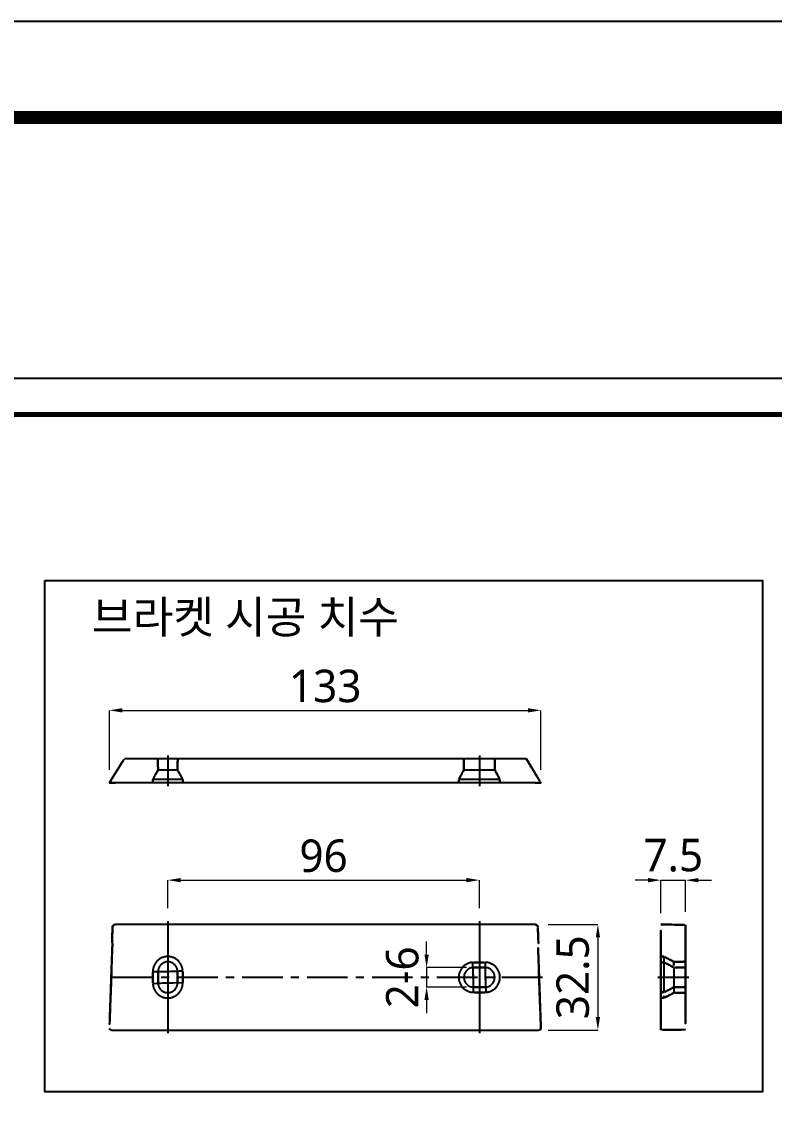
# Model space of a CAD drawing. Extents: x 16296675745 to 16296677481, y -37409619395 to -37409618123.
# Drawn here: x 16296676116.3 to 16296676348.3, y -37409618456 to -37409618123.2 of the extents above; entities that cross this region are included whole.
import ezdxf

# ---------------------------------------------------------------- set-up
doc = ezdxf.new("R2010")
doc.units = 0
doc.header["$LTSCALE"] = 10
doc.header["$MEASUREMENT"] = 0
doc.header["$PDMODE"] = 3
doc.header["$PDSIZE"] = -10
doc.linetypes.add('CENTER', pattern=[2, 1.25, -0.25, 0.25, -0.25])
doc.linetypes.add('HIDDEN2', pattern=[4.7625, 3.175, -1.5875])
doc.layers.get('0').update_dxf_attribs({"linetype": 'CONTINUOUS'})
doc.layers.get('DEFPOINTS').update_dxf_attribs({"linetype": 'CONTINUOUS'})
doc.layers.add('BODY', color=7, linetype='CONTINUOUS')
doc.styles.add('Daelim Dimension', font='')
doc.styles.get('Daelim Dimension').set_extended_font_data('NanumGothic')
doc.dimstyles.new('DEFAULT', dxfattribs={"dimscale": 2, "dimtxt": 2, "dimasz": 2, "dimexe": 0, "dimexo": 2, "dimgap": 1, "dimtad": 1, "dimdec": 1, "dimzin": 9, "dimdsep": 46, "dimtxsty": 'Daelim Dimension', "dimcen": 0.5, "dimclrd": 252, "dimclre": 252, "dimclrt": 3, "dimadec": 1, "dimazin": 0, "dimtfac": 1, "dimtdec": 1, "dimtix": 1, "dimtmove": 0, "dimatfit": 3, "dimfxl": 1, "dimtolj": 1, "dimtzin": 1, "dimlwd": 9, "dimlwe": 9, "dimarcsym": 0})

# ---------------------------------------------------------------- blocks, each defined once
blk = doc.blocks.new('*D5')
at = {"color": 5, "lineweight": 9, "ltscale": 0.5, "transparency": 16777216}
for p, q in [((16296676143.40543, -37409618353.645889), (16296676143.40543, -37409618335.325577)), ((16296676147.40543, -37409618335.325577), (16296676272.36685, -37409618335.325577)), ((16296676276.36685, -37409618353.645889), (16296676276.36685, -37409618335.325577))]:
    blk.add_line(p, q, dxfattribs=at)
at = {"color": 5, "ltscale": 0.5, "transparency": 16777216}
for points in [[(16296676147.40543, -37409618334.658913), (16296676147.40543, -37409618335.992241), (16296676143.40543, -37409618335.325577)], [(16296676272.36685, -37409618334.658913), (16296676272.36685, -37409618335.992241), (16296676276.36685, -37409618335.325577)]]:
    blk.add_solid(points, dxfattribs=at)
at = {"layer": 'DEFPOINTS', "color": 0, "ltscale": 0.5, "transparency": 16777216}
for p in [(16296676276.36685, -37409618335.325577), (16296676143.40543, -37409618357.645889), (16296676276.36685, -37409618357.645889)]:
    blk.add_point(p, dxfattribs=at)
at = {"color": 7, "ltscale": 0.5, "transparency": 16777216, "insert": (16296676209.886141, -37409618327.874931), "char_height": 10, "attachment_point": 5, "style": 'Daelim Dimension'}
blk.add_mtext('\\A1;133', dxfattribs=at)
blk = doc.blocks.new('*D6')
at = {"color": 5, "lineweight": 9, "ltscale": 0.5, "transparency": 16777216}
for p, q in [((16296676161.38619, -37409618396.26532), (16296676161.38619, -37409618387.61036)), ((16296676165.38619, -37409618387.61036), (16296676253.38614, -37409618387.61036)), ((16296676257.38614, -37409618396.26532), (16296676257.38614, -37409618387.61036))]:
    blk.add_line(p, q, dxfattribs=at)
at = {"color": 5, "ltscale": 0.5, "transparency": 16777216}
for points in [[(16296676165.38619, -37409618386.9437), (16296676165.38619, -37409618388.27702), (16296676161.38619, -37409618387.61036)], [(16296676253.38614, -37409618386.9437), (16296676253.38614, -37409618388.27702), (16296676257.38614, -37409618387.61036)]]:
    blk.add_solid(points, dxfattribs=at)
at = {"layer": 'DEFPOINTS', "color": 0, "ltscale": 0.5, "transparency": 16777216}
for p in [(16296676257.38614, -37409618387.61036), (16296676161.38619, -37409618400.26532), (16296676257.38614, -37409618400.26532)]:
    blk.add_point(p, dxfattribs=at)
at = {"color": 7, "ltscale": 0.5, "transparency": 16777216, "insert": (16296676209.38617, -37409618380.16687), "char_height": 10, "attachment_point": 5, "style": 'Daelim Dimension'}
blk.add_mtext('\\A1;96', dxfattribs=at)
blk = doc.blocks.new('*D7')
at = {"color": 5, "lineweight": 9, "ltscale": 0.5, "transparency": 16777216}
for p, q in [((16296676241.14012, -37409618410.54416), (16296676241.14012, -37409618406.54416)), ((16296676253.38614, -37409618414.54416), (16296676241.14012, -37409618414.54416)), ((16296676241.14012, -37409618414.54416), (16296676241.14012, -37409618420.54416)), ((16296676253.38615, -37409618420.54416), (16296676241.14012, -37409618420.54416)), ((16296676241.14012, -37409618424.54416), (16296676241.14012, -37409618428.54416))]:
    blk.add_line(p, q, dxfattribs=at)
at = {"color": 5, "ltscale": 0.5, "transparency": 16777216}
for points in [[(16296676240.47345, -37409618410.54416), (16296676241.80678, -37409618410.54416), (16296676241.14012, -37409618414.54416)], [(16296676240.47345, -37409618424.54416), (16296676241.80678, -37409618424.54416), (16296676241.14012, -37409618420.54416)]]:
    blk.add_solid(points, dxfattribs=at)
at = {"layer": 'DEFPOINTS', "color": 0, "ltscale": 0.5, "transparency": 16777216}
for p in [(16296676257.38614, -37409618414.54416), (16296676241.14012, -37409618420.54416), (16296676257.38615, -37409618420.54416)]:
    blk.add_point(p, dxfattribs=at)
at = {"color": 7, "ltscale": 0.5, "transparency": 16777216, "insert": (16296676233.69663, -37409618417.54416), "char_height": 10, "attachment_point": 5, "rotation": 90, "style": 'Daelim Dimension'}
blk.add_mtext('\\A1;2-6', dxfattribs=at)
blk = doc.blocks.new('*D8')
at = {"color": 5, "lineweight": 9, "ltscale": 0.5, "transparency": 16777216}
for p, q in [((16296676278.63126, -37409618401.26532), (16296676293.92294, -37409618401.26532)), ((16296676293.92294, -37409618405.26532), (16296676293.92294, -37409618429.76532)), ((16296676278.63126, -37409618433.76532), (16296676293.92294, -37409618433.76532))]:
    blk.add_line(p, q, dxfattribs=at)
at = {"color": 5, "ltscale": 0.5, "transparency": 16777216}
for points in [[(16296676293.25627, -37409618405.26532), (16296676294.58961, -37409618405.26532), (16296676293.92294, -37409618401.26532)], [(16296676293.25627, -37409618429.76532), (16296676294.58961, -37409618429.76532), (16296676293.92294, -37409618433.76532)]]:
    blk.add_solid(points, dxfattribs=at)
at = {"layer": 'DEFPOINTS', "color": 0, "ltscale": 0.5, "transparency": 16777216}
for p in [(16296676274.63126, -37409618401.26532), (16296676274.63126, -37409618433.76532), (16296676293.92294, -37409618433.76532)]:
    blk.add_point(p, dxfattribs=at)
at = {"color": 7, "ltscale": 0.5, "transparency": 16777216, "insert": (16296676286.22194, -37409618417.51532), "char_height": 10, "attachment_point": 5, "rotation": 90, "style": 'Daelim Dimension'}
blk.add_mtext('\\A1;32.5', dxfattribs=at)
blk = doc.blocks.new('*D9')
at = {"color": 5, "lineweight": 9, "ltscale": 0.5, "transparency": 16777216}
for p, q in [((16296676309.36103, -37409618387.6226), (16296676305.36103, -37409618387.6226)), ((16296676313.36103, -37409618397.81976), (16296676313.36103, -37409618387.6226)), ((16296676313.36103, -37409618387.6226), (16296676320.91091, -37409618387.6226)), ((16296676320.91091, -37409618397.39536), (16296676320.91091, -37409618387.6226)), ((16296676324.91091, -37409618387.6226), (16296676328.91091, -37409618387.6226))]:
    blk.add_line(p, q, dxfattribs=at)
at = {"color": 5, "ltscale": 0.5, "transparency": 16777216}
for points in [[(16296676309.36103, -37409618386.95594), (16296676309.36103, -37409618388.28927), (16296676313.36103, -37409618387.6226)], [(16296676324.91091, -37409618386.95594), (16296676324.91091, -37409618388.28927), (16296676320.91091, -37409618387.6226)]]:
    blk.add_solid(points, dxfattribs=at)
at = {"layer": 'DEFPOINTS', "color": 0, "ltscale": 0.5, "transparency": 16777216}
for p in [(16296676320.91091, -37409618387.6226), (16296676313.36103, -37409618401.81976), (16296676320.91091, -37409618401.39536)]:
    blk.add_point(p, dxfattribs=at)
at = {"color": 7, "ltscale": 0.5, "transparency": 16777216, "insert": (16296676317.13597, -37409618379.97883), "char_height": 10, "attachment_point": 5, "style": 'Daelim Dimension'}
blk.add_mtext('\\A1;7.5', dxfattribs=at)

msp = doc.modelspace()

# ---------------------------------------------------------------- linework, layer by layer
at = {"color": 1, "linetype": 'CENTER'}
for p, q in [((16296676161.38619, -37409618349.195892), (16296676161.38619, -37409618358.645889)), ((16296676257.386141, -37409618349.195892), (16296676257.386141, -37409618358.645889)), ((16296676161.38619, -37409618400.26532), (16296676161.38619, -37409618434.76532)), ((16296676257.386141, -37409618400.26532), (16296676257.386141, -37409618434.76532)), ((16296676276.81258, -37409618417.544159), (16296676142.9597, -37409618417.544159)), ((16296676321.91091, -37409618417.544159), (16296676312.361031, -37409618417.544159))]:
    msp.add_line(p, q, dxfattribs=at)
at = {"ltscale": 0.5}
for points in [[(16296675745.032089, -37409619395.241547), (16296677481.032089, -37409619395.241547), (16296677481.032089, -37409618123.241547), (16296675745.032089, -37409618123.241547)], [(16296675826.83497, -37409618710.177017), (16296676477.83497, -37409618710.177017), (16296676477.83497, -37409618233.177017), (16296675826.83497, -37409618233.177017)], [(16296676123.467079, -37409618295.336151), (16296676344.642639, -37409618295.336151), (16296676344.642639, -37409618452.786613), (16296676123.467079, -37409618452.786613)]]:
    msp.add_lwpolyline(points, close=True, dxfattribs=at)
at = {"color": 5, "linetype": 'ByBlock', "lineweight": 200}
for points, const_width in [([(16296675772.947269, -37409619340.775627), (16296677452.947269, -37409619340.775627), (16296677452.947269, -37409618152.775627), (16296675772.947269, -37409618152.775627)], 4), ([(16296675837.303169, -37409618689.752296), (16296676467.303169, -37409618689.752296), (16296676467.303169, -37409618244.252296), (16296675837.303169, -37409618244.252296)], 1.5)]:
    msp.add_lwpolyline(points, close=True, dxfattribs=dict(at, const_width=const_width))
at = {"layer": 'BODY', "linetype": 'HIDDEN2'}
for p, q in [((16296676158.38619, -37409618353.645897), (16296676164.38619, -37409618353.645897)), ((16296676252.636141, -37409618353.645897), (16296676262.07655, -37409618353.645897)), ((16296676165.986191, -37409618356.645897), (16296676156.78619, -37409618356.645897)), ((16296676263.736139, -37409618356.645897), (16296676251.11355, -37409618356.645897)), ((16296676314.360901, -37409618422.144173), (16296676314.360901, -37409618411.24456)), ((16296676317.360901, -37409618414.544167), (16296676317.360901, -37409618422.208923))]:
    msp.add_line(p, q, dxfattribs=at)
at = {"layer": 'BODY'}
for points in [[(16296676143.548031, -37409618357.410423), (16296676145.77524, -37409618353.803146), (16296676148.002451, -37409618350.195892)], [(16296676148.002451, -37409618350.195892), (16296676209.886141, -37409618350.195892), (16296676271.769831, -37409618350.195892)], [(16296676271.769831, -37409618350.195892), (16296676273.99704, -37409618353.803146), (16296676276.224251, -37409618357.410423)], [(16296676144.18643, -37409618357.645889), (16296676143.795931, -37409618357.645889), (16296676143.40543, -37409618357.645889)], [(16296676144.36097, -37409618357.645889), (16296676144.273701, -37409618357.645889), (16296676144.18643, -37409618357.645889)], [(16296676145.018881, -37409618357.645889), (16296676144.68993, -37409618357.645889), (16296676144.36097, -37409618357.645889)], [(16296676145.14102, -37409618357.645889), (16296676145.07995, -37409618357.645889), (16296676145.018881, -37409618357.645889)], [(16296676274.63126, -37409618357.645889), (16296676209.886141, -37409618357.645889), (16296676145.14102, -37409618357.645889)], [(16296676274.753401, -37409618357.645889), (16296676274.692329, -37409618357.645889), (16296676274.63126, -37409618357.645889)], [(16296676275.41131, -37409618357.645889), (16296676275.08235, -37409618357.645889), (16296676274.753401, -37409618357.645889)], [(16296676275.58585, -37409618357.645889), (16296676275.514641, -37409618357.645889), (16296676275.443439, -37409618357.645889)], [(16296676276.36685, -37409618357.645889), (16296676275.976351, -37409618357.645889), (16296676275.58585, -37409618357.645889)], [(16296676144.36097, -37409618401.98819), (16296676144.273701, -37409618404.487259), (16296676144.18643, -37409618406.986328)], [(16296676274.63126, -37409618401.26532), (16296676209.886141, -37409618401.26532), (16296676145.14102, -37409618401.26532)], [(16296676275.58585, -37409618406.986328), (16296676275.498581, -37409618404.487259), (16296676275.41131, -37409618401.98819)], [(16296676313.361031, -37409618433.76532), (16296676313.361031, -37409618417.515327), (16296676313.361031, -37409618401.265327)], [(16296676313.361031, -37409618401.265327), (16296676317.08597, -37409618401.330353), (16296676320.91091, -37409618401.395363)], [(16296676320.91091, -37409618401.395363), (16296676320.91091, -37409618417.515327), (16296676320.91091, -37409618433.635277)], [(16296676144.32884, -37409618406.991043), (16296676143.86714, -37409618420.21244), (16296676143.40543, -37409618433.43383)], [(16296676144.18643, -37409618406.986328), (16296676144.257641, -37409618406.988693), (16296676144.32884, -37409618406.991043)], [(16296676275.443439, -37409618406.991043), (16296676275.514641, -37409618406.988693), (16296676275.58585, -37409618406.986328)], [(16296676276.36685, -37409618433.43383), (16296676275.905149, -37409618420.21244), (16296676275.443439, -37409618406.991043)], [(16296676255.636021, -37409618412.926697), (16296676257.386141, -37409618412.926697), (16296676259.136259, -37409618412.926697)], [(16296676156.76874, -37409618419.267143), (16296676156.76874, -37409618417.517143), (16296676156.76874, -37409618415.767143)], [(16296676158.38619, -37409618419.267143), (16296676158.38619, -37409618417.517143), (16296676158.38619, -37409618415.767143)], [(16296676164.38619, -37409618415.767052), (16296676164.38619, -37409618417.517151), (16296676164.38619, -37409618419.26725)], [(16296676166.003651, -37409618415.767029), (16296676166.003651, -37409618417.517151), (16296676166.003651, -37409618419.267273)], [(16296676255.63604, -37409618414.544159), (16296676257.386141, -37409618414.544159), (16296676259.13624, -37409618414.544159)], [(16296676259.136141, -37409618420.544159), (16296676257.38615, -37409618420.544159), (16296676255.63615, -37409618420.544159)], [(16296676259.136141, -37409618422.161613), (16296676257.38615, -37409618422.161613), (16296676255.63615, -37409618422.161613)], [(16296676144.05847, -37409618433.76532), (16296676209.886141, -37409618433.76532), (16296676275.71381, -37409618433.76532)], [(16296676320.91091, -37409618433.635277), (16296676317.08597, -37409618433.700302), (16296676313.361031, -37409618433.76532)]]:
    msp.add_open_spline(points, degree=2, dxfattribs=at)
at = {"layer": 'BODY', "linetype": 'HIDDEN2'}
for points in [[(16296676158.325991, -37409618350.196938), (16296676158.356091, -37409618351.921417), (16296676158.38619, -37409618353.645897)], [(16296676164.38619, -37409618353.645897), (16296676164.4163, -37409618351.920898), (16296676164.446409, -37409618350.195892)], [(16296676252.636141, -37409618353.645897), (16296676252.606039, -37409618351.921432), (16296676252.575939, -37409618350.196953)], [(16296676262.196341, -37409618350.19693), (16296676262.166241, -37409618351.921417), (16296676262.136141, -37409618353.645897)], [(16296676158.38619, -37409618353.645897), (16296676157.586189, -37409618355.145897), (16296676156.78619, -37409618356.645897)], [(16296676165.986191, -37409618356.645897), (16296676165.18619, -37409618355.145897), (16296676164.38619, -37409618353.645897)], [(16296676252.636141, -37409618353.645897), (16296676251.844709, -37409618355.129837), (16296676251.05328, -37409618356.613762)], [(16296676262.136141, -37409618353.645897), (16296676262.92757, -37409618355.129829), (16296676263.71899, -37409618356.613747)], [(16296676156.78619, -37409618356.645897), (16296676156.77746, -37409618357.145897), (16296676156.76874, -37409618357.645889)], [(16296676166.00362, -37409618357.644539), (16296676165.994909, -37409618357.145218), (16296676165.986191, -37409618356.645897)], [(16296676251.03614, -37409618356.645897), (16296676251.02743, -37409618357.145218), (16296676251.018709, -37409618357.644539)], [(16296676263.736139, -37409618356.645897), (16296676263.74486, -37409618357.145218), (16296676263.753571, -37409618357.644539)], [(16296676313.362261, -37409618412.926727), (16296676313.86158, -37409618412.935448), (16296676314.360901, -37409618412.94416)], [(16296676314.360901, -37409618411.167152), (16296676313.860901, -37409618411.158417), (16296676313.36091, -37409618411.149696)], [(16296676314.360901, -37409618412.94416), (16296676313.860901, -37409618412.93544), (16296676313.36091, -37409618412.926712)], [(16296676314.360901, -37409618412.94416), (16296676315.860901, -37409618413.744164), (16296676317.360901, -37409618414.544167)], [(16296676317.360901, -37409618412.767151), (16296676315.87697, -37409618411.975723), (16296676314.39304, -37409618411.184303)], [(16296676317.360901, -37409618412.767151), (16296676319.085369, -37409618412.737053), (16296676320.909849, -37409618412.706947)], [(16296676320.91091, -37409618414.483948), (16296676319.085899, -37409618414.514053), (16296676317.360901, -37409618414.544167)], [(16296676317.360901, -37409618420.544167), (16296676315.860901, -37409618421.344162), (16296676314.360901, -37409618422.144173)], [(16296676317.360901, -37409618420.544167), (16296676319.085899, -37409618420.574272), (16296676320.91091, -37409618420.604393)], [(16296676313.36091, -37409618422.161621), (16296676313.860901, -37409618422.152893), (16296676314.360901, -37409618422.144173)], [(16296676314.360901, -37409618423.867149), (16296676313.86129, -37409618423.87587), (16296676313.361679, -37409618423.88459)], [(16296676317.360901, -37409618422.267151), (16296676315.87697, -37409618423.058578), (16296676314.393049, -37409618423.850014)], [(16296676320.909849, -37409618422.327347), (16296676319.085369, -37409618422.297249), (16296676317.360901, -37409618422.267151)]]:
    msp.add_open_spline(points, degree=2, dxfattribs=at)
at = {"layer": 'BODY'}
for points, weights in [([(16296676143.40543, -37409618357.645889), (16296676143.46991, -37409618357.536942), (16296676143.548031, -37409618357.410423)], [1, 0.960000641278, 1]), ([(16296676276.224251, -37409618357.410423), (16296676276.30237, -37409618357.536949), (16296676276.36685, -37409618357.645889)], [1, 0.960000641278, 1]), ([(16296676145.018881, -37409618401.272583), (16296676144.38331, -37409618401.348488), (16296676144.36097, -37409618401.98819)], [1, 0.759334721298, 1]), ([(16296676145.14102, -37409618401.26532), (16296676145.07962, -37409618401.26532), (16296676145.018881, -37409618401.272583)], [1, 0.997579501436, 1]), ([(16296676274.753401, -37409618401.272583), (16296676274.692671, -37409618401.26532), (16296676274.63126, -37409618401.26532)], [1, 0.997579501436, 1]), ([(16296676275.41131, -37409618401.98819), (16296676275.388969, -37409618401.348488), (16296676274.753401, -37409618401.272583)], [1, 0.759334721299, 1]), ([(16296676143.40543, -37409618433.43383), (16296676143.59667, -37409618433.71759), (16296676143.93644, -37409618433.758087)], [1, 0.90914455676, 1]), ([(16296676143.93644, -37409618433.758087), (16296676143.99712, -37409618433.76532), (16296676144.05847, -37409618433.76532)], [1, 0.997586498853, 1]), ([(16296676275.71381, -37409618433.76532), (16296676275.77516, -37409618433.76532), (16296676275.83584, -37409618433.758087)], [1, 0.997586498853, 1]), ([(16296676275.83584, -37409618433.758087), (16296676276.175619, -37409618433.71759), (16296676276.36685, -37409618433.43383)], [1, 0.90914455676, 1])]:
    msp.add_rational_spline(points, weights, degree=2, dxfattribs=at)
for points, weights, knots in [([(16296676156.76874, -37409618415.767143), (16296676156.76874, -37409618411.149757), (16296676161.386129, -37409618411.149696), (16296676166.003519, -37409618411.149643), (16296676166.003651, -37409618415.767029)], [1, 0.707111638677, 1, 0.707111638677, 1], [0, 0, 0, 7.2530176694, 7.2530176694, 14.5060353389, 14.5060353389, 14.5060353389]), ([(16296676158.38619, -37409618415.767143), (16296676158.3862, -37409618412.767197), (16296676161.386141, -37409618412.767151), (16296676164.386101, -37409618412.767113), (16296676164.38619, -37409618415.767052)], [1, 0.707112804839, 1, 0.707112804839, 1], [0, 0, 0, 4.7123378678, 4.7123378678, 9.4246757356, 9.4246757356, 9.4246757356]), ([(16296676255.63615, -37409618422.161613), (16296676251.018749, -37409618422.161629), (16296676251.01869, -37409618417.544228), (16296676251.01862, -37409618412.926826), (16296676255.636021, -37409618412.926697)], [1, 0.707111039916, 1, 0.707111039916, 1], [0, 0, 0, 7.2530254894, 7.2530254894, 14.5060509788, 14.5060509788, 14.5060509788]), ([(16296676259.136259, -37409618412.926697), (16296676263.75366, -37409618412.926826), (16296676263.753599, -37409618417.54422), (16296676263.753531, -37409618422.161613), (16296676259.136141, -37409618422.161613)], [1, 0.707111554525, 1, 0.707111554525, 1], [0, 0, 0, 7.2530187685, 7.2530187685, 14.5060375369, 14.5060375369, 14.5060375369]), ([(16296676255.63615, -37409618420.544159), (16296676252.63619, -37409618420.544167), (16296676252.636141, -37409618417.544212), (16296676252.636089, -37409618414.544258), (16296676255.63604, -37409618414.544159)], [1, 0.707111932149, 1, 0.707111932149, 1], [0, 0, 0, 4.7123452729, 4.7123452729, 9.4246905457, 9.4246905457, 9.4246905457]), ([(16296676259.13624, -37409618414.544159), (16296676262.13619, -37409618414.544258), (16296676262.136141, -37409618417.544212), (16296676262.136089, -37409618420.544159), (16296676259.136141, -37409618420.544159)], [1, 0.707112553864, 1, 0.707112553864, 1], [0, 0, 0, 4.7123399974, 4.7123399974, 9.4246799948, 9.4246799948, 9.4246799948]), ([(16296676166.003651, -37409618419.267273), (16296676166.003519, -37409618423.884666), (16296676161.38612, -37409618423.884613), (16296676156.768721, -37409618423.884537), (16296676156.76874, -37409618419.267143)], [1, 0.70711101552, 1, 0.70711101552, 1], [0, 0, 0, 7.253025808, 7.253025808, 14.506051616, 14.506051616, 14.506051616]), ([(16296676164.38619, -37409618419.26725), (16296676164.386101, -37409618422.267197), (16296676161.386141, -37409618422.267151), (16296676158.386181, -37409618422.267097), (16296676158.38619, -37409618419.267143)], [1, 0.707111929317, 1, 0.707111929317, 1], [0, 0, 0, 4.7123452969, 4.7123452969, 9.4246905938, 9.4246905938, 9.4246905938])]:
    msp.add_rational_spline(points, weights, degree=2, knots=knots, dxfattribs=at)
at = {"layer": 'BODY', "linetype": 'HIDDEN2'}
for points, knots in [([(16296676317.360901, -37409618412.825401), (16296676317.360901, -37409618412.786873), (16296676317.360901, -37409618412.767052), (16296676317.360901, -37409618412.767548), (16296676317.360901, -37409618413.092087), (16296676317.360901, -37409618413.903107), (16296676317.360901, -37409618414.210228), (16296676317.360901, -37409618414.544167)], [0.43750027928, 0.43750027928, 0.43750027928, 0.43750027928, 0.50000025881, 0.50000025881, 0.75000017694, 0.75000017694, 0.86632596468, 0.86632596468, 0.86632596468, 0.86632596468]), ([(16296676314.360901, -37409618423.789719), (16296676314.360901, -37409618423.894791), (16296676314.360901, -37409618423.358459), (16296676314.360901, -37409618422.700104), (16296676314.360901, -37409618422.144173)], [0, 0, 0, 0, 0.0774363099, 1.8004237324, 1.8004237324, 1.8004237324, 1.8004237324])]:
    msp.add_open_spline(points, degree=3, knots=knots, dxfattribs=at)

# ---------------------------------------------------------------- texts
at = {"ltscale": 0.5, "insert": (16296676138.016029, -37409618301.604202), "char_height": 10, "attachment_point": 1, "style": 'Daelim Dimension'}
msp.add_mtext('브라켓 시공 치수', dxfattribs=at)

# ---------------------------------------------------------------- dimensions: what is measured, and where the dimension line sits
at = {"ltscale": 0.5}
for base, p1, p2, picture, middle in [((16296676276.36685, -37409618335.325577), (16296676143.40543, -37409618357.645889), (16296676276.36685, -37409618357.645889), '*D5', (16296676209.886141, -37409618327.874931)), ((16296676257.386141, -37409618387.610359), (16296676161.38619, -37409618400.26532), (16296676257.386141, -37409618400.26532), '*D6', (16296676209.386169, -37409618380.16687)), ((16296676320.91091, -37409618387.622597), (16296676313.361031, -37409618401.819763), (16296676320.91091, -37409618401.395363), '*D9', (16296676317.135969, -37409618379.978828))]:
    dim = msp.add_linear_dim(base=base, p1=p1, p2=p2, dimstyle='DEFAULT', override={"dimtxt": 5, "dimclrd": 5, "dimclre": 5, "dimclrt": 7}, dxfattribs=at)
    dim.commit()
    dim.dimension.update_dxf_attribs({"geometry": picture, "text_midpoint": middle})
dim = msp.add_linear_dim(base=(16296676293.922939, -37409618433.76532), p1=(16296676274.63126, -37409618401.26532), p2=(16296676274.63126, -37409618433.76532), angle=90, dimstyle='DEFAULT', override={"dimtxt": 5, "dimclrd": 5, "dimclre": 5, "dimclrt": 7}, dxfattribs=at)
dim.commit()
dim.dimension.update_dxf_attribs({"geometry": '*D8', "text_midpoint": (16296676286.221939, -37409618417.51532)})
dim = msp.add_linear_dim(base=(16296676241.14012, -37409618420.544159), p1=(16296676257.386141, -37409618414.544159), p2=(16296676257.38615, -37409618420.544159), angle=90, text='2-<>', dimstyle='DEFAULT', override={"dimtxt": 5, "dimclrd": 5, "dimclre": 5, "dimclrt": 7}, dxfattribs=at)
dim.commit()
dim.dimension.update_dxf_attribs({"geometry": '*D7', "text_midpoint": (16296676233.69663, -37409618417.544159)})

doc.saveas('drawing.dxf')
